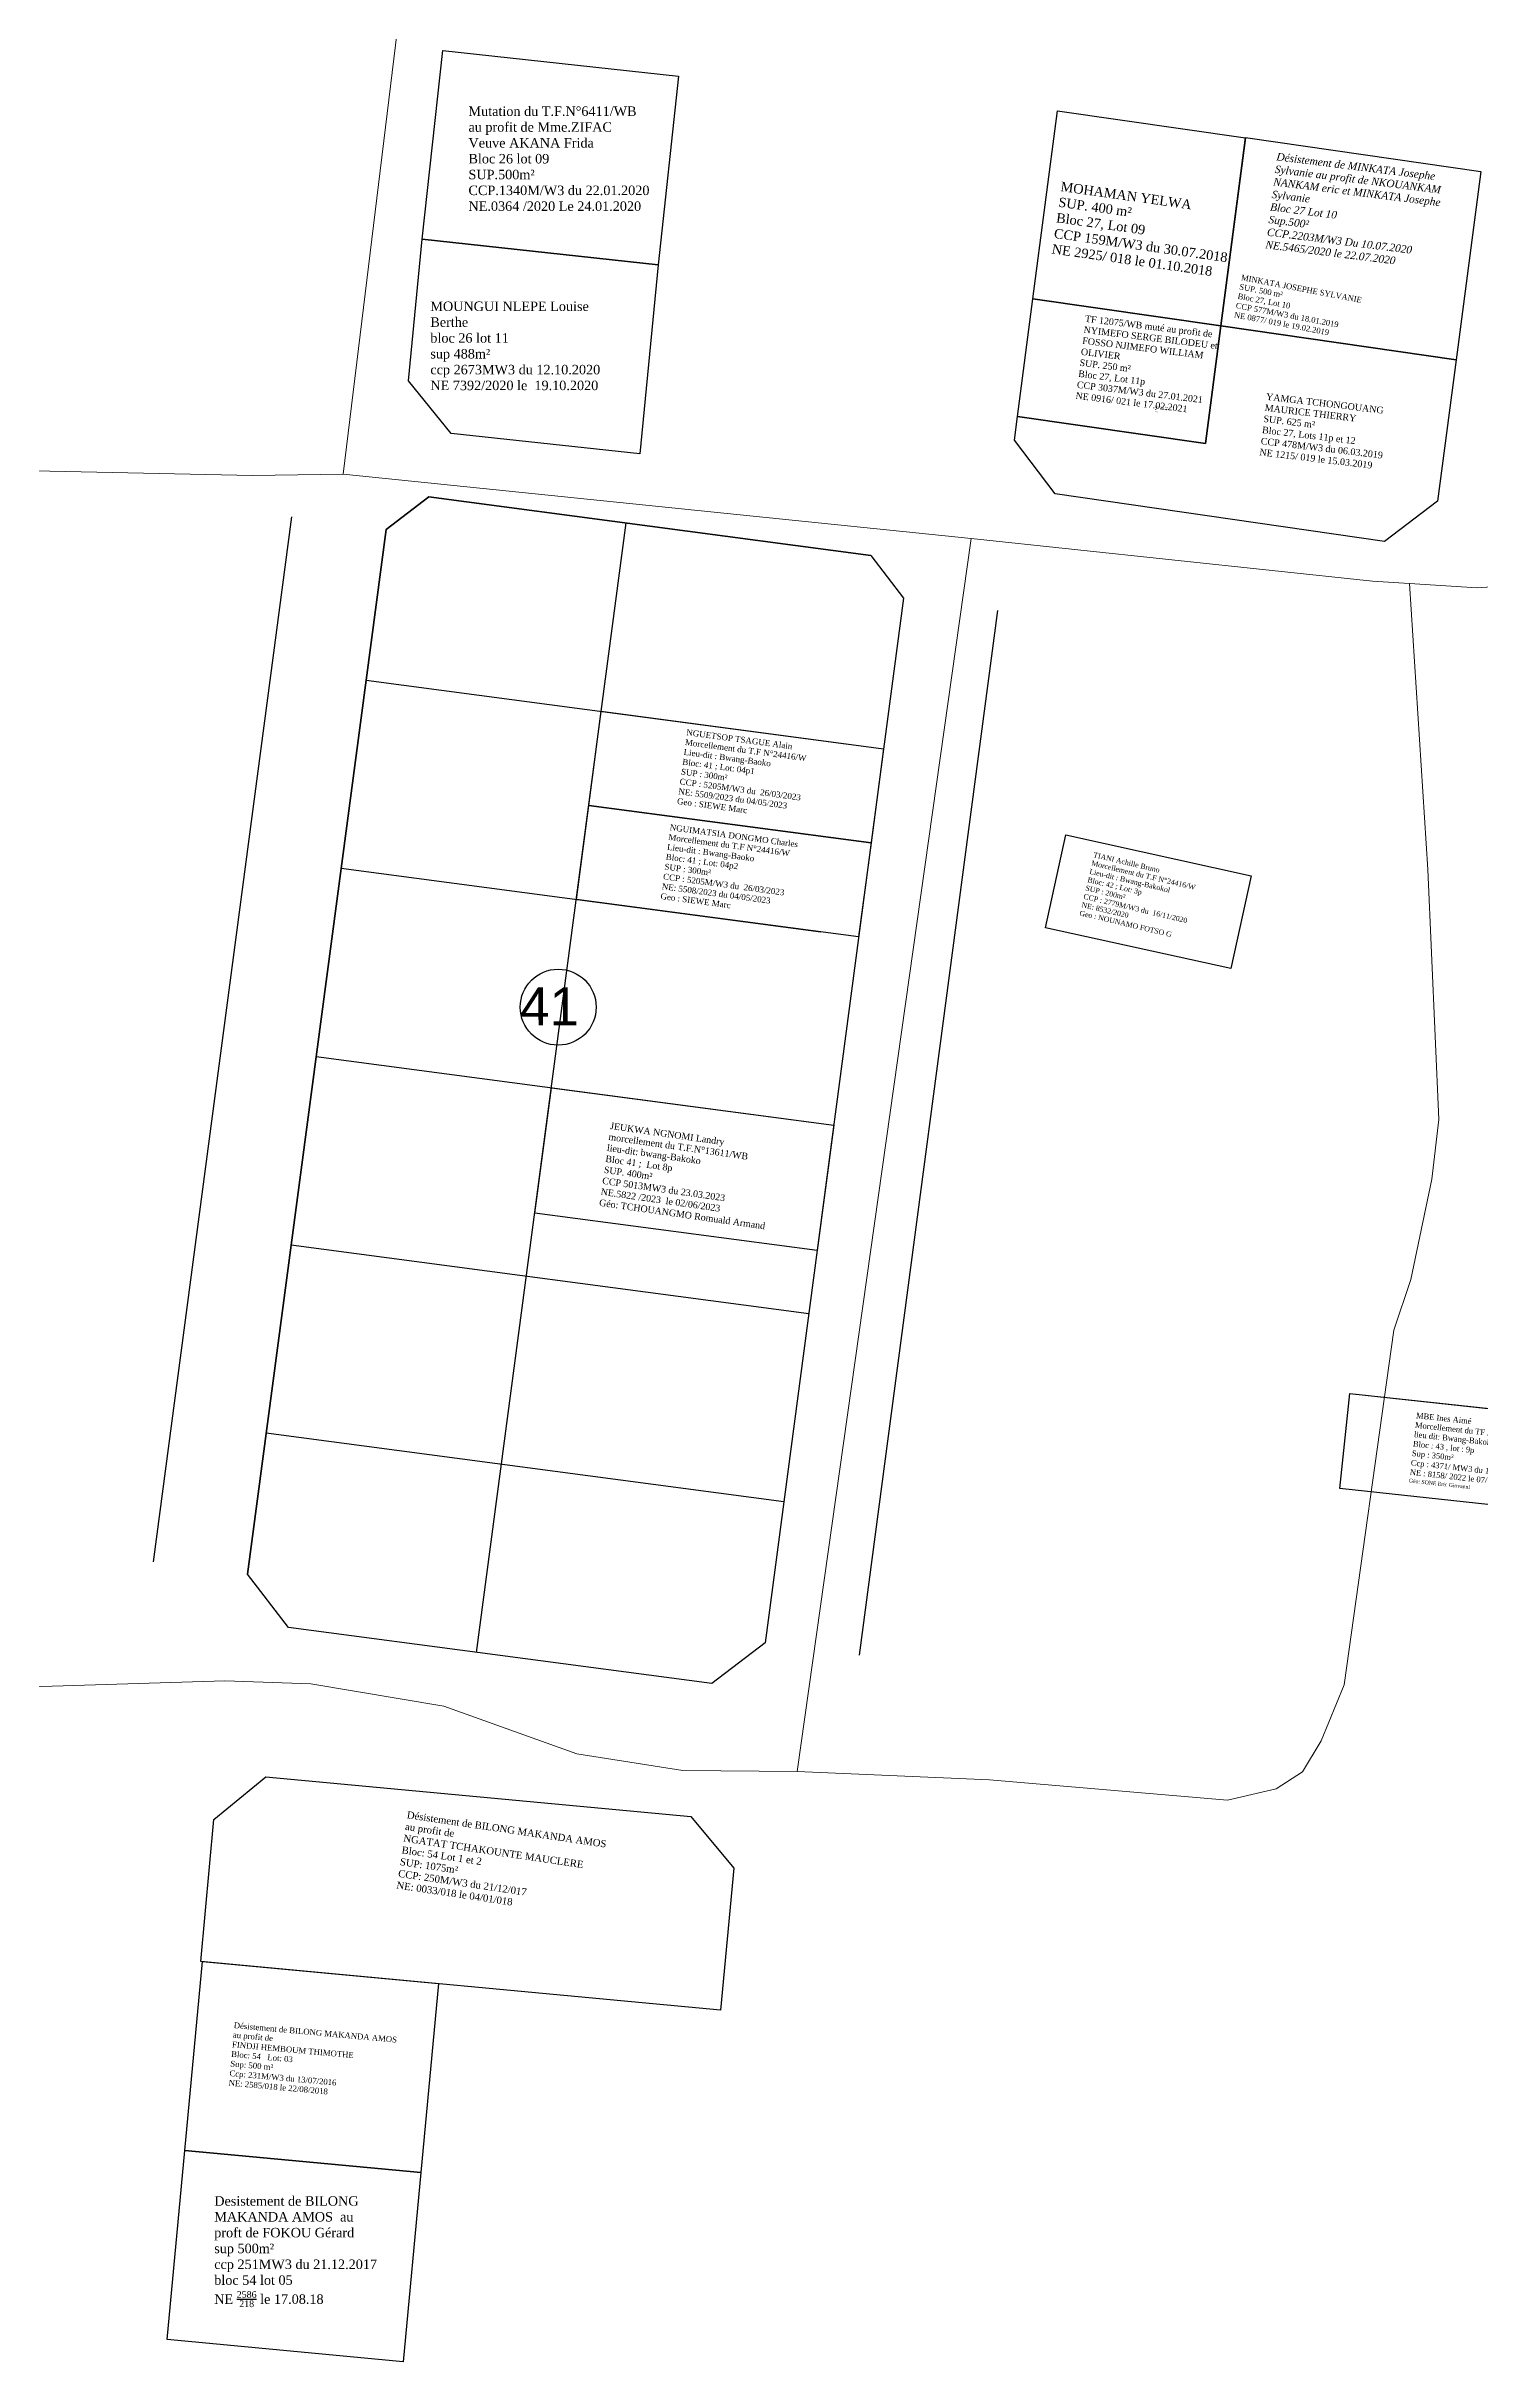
# Model space of a CAD drawing. Header units: millimetres. Extents: x 587399 to 927168, y 438565 to 1444955.
# Drawn here: x 591139 to 591290.1, y 440161.5 to 440405.3 of the extents above; entities that cross this region are included whole.
import ezdxf

# ---------------------------------------------------------------- set-up
doc = ezdxf.new("R2010")
doc.units = ezdxf.units.MM
doc.header["$LTSCALE"] = 2
for name, color, linetype in [('Cotation Linéaire', 255, 'Continuous'), ('end maj 26 02 2021', 7, 'Continuous'), ('HACHURE_CIMETIERRE', 1, 'Continuous'), ('Parcelle MAJ', 6, 'Continuous'), ('TFETAT', 12, 'Continuous')]:
    doc.layers.add(name, color=color, linetype=linetype)
doc.layers.add('MAJ APRES LE 13.01.2023', color=222, linetype='Continuous', lineweight=30)
doc.layers.add('Roads_others', color=24, linetype='Continuous', lineweight=9)
doc.styles.get("Standard").update_dxf_attribs({"font": 'arial.ttf'})
doc.styles.add('Times 1.0', font='times.ttf', dxfattribs={"width": 0.99, "height": 1})
doc.styles.add('Times 3.0', font='times.ttf', dxfattribs={"width": 0.99, "height": 3})

msp = doc.modelspace()

# ---------------------------------------------------------------- linework, layer by layer
at = {"color": 7}
for p, q in [((591225.87, 440351.721), (591229.309, 440347.23)), ((591229.309, 440347.23), (591214.717, 440237.194)), ((591214.717, 440237.194), (591209.103, 440232.894))]:
    msp.add_line(p, q, dxfattribs=at)
at = {"flags": 128}
for points in [[(591197.466, 440335.313), (591227.206, 440331.369), (591225.891, 440321.456), (591196.152, 440325.4)], [(591196.152, 440325.4), (591225.891, 440321.456), (591224.576, 440311.542), (591194.837, 440315.486)], [(591246.413, 440322.296), (591265.949, 440317.985), (591263.797, 440308.213), (591244.26, 440312.511)]]:
    msp.add_lwpolyline(points, close=True, dxfattribs=at)
at = {"layer": 'end maj 26 02 2021', "color": 3, "lineweight": -3, "flags": 128}
msp.add_lwpolyline([(591180.76, 440404.91), (591205.61, 440402.21), (591203.45, 440382.33), (591178.6, 440385.03)], close=True, dxfattribs=at)
msp.add_lwpolyline([(591180.76, 440404.91), (591205.61, 440402.21), (591203.45, 440382.33), (591178.6, 440385.03)], close=True, dxfattribs=at)
at = {"layer": 'end maj 26 02 2021', "color": 150, "lineweight": -3, "flags": 128}
for points in [[(591245.533, 440398.564), (591265.331, 440395.721), (591262.727, 440375.89), (591242.931, 440378.741)], [(591245.533, 440398.564), (591265.331, 440395.721), (591262.727, 440375.89), (591242.931, 440378.741)], [(591265.331, 440395.724), (591290.114, 440392.156), (591287.514, 440372.324), (591262.727, 440375.89)], [(591265.331, 440395.724), (591290.114, 440392.156), (591287.514, 440372.324), (591262.727, 440375.895)], [(591265.331, 440395.724), (591290.114, 440392.156), (591287.514, 440372.324), (591262.727, 440375.89)], [(591265.331, 440395.724), (591290.114, 440392.156), (591287.514, 440372.324), (591262.727, 440375.895)], [(591178.59, 440385.033), (591203.45, 440382.33), (591201.535, 440362.421), (591181.647, 440364.577), (591177.162, 440370.094)], [(591178.59, 440385.033), (591203.45, 440382.33), (591201.535, 440362.421), (591181.647, 440364.577), (591177.162, 440370.094)], [(591262.738, 440375.888), (591287.514, 440372.324), (591285.57, 440357.445), (591279.972, 440353.2), (591245.283, 440358.196), (591240.985, 440363.866), (591241.311, 440366.345), (591261.111, 440363.494)], [(591262.738, 440375.888), (591287.514, 440372.324), (591285.57, 440357.445), (591279.972, 440353.2), (591245.283, 440358.196), (591240.985, 440363.866), (591241.311, 440366.345), (591261.111, 440363.494)]]:
    msp.add_lwpolyline(points, close=True, dxfattribs=at)
at = {"layer": 'end maj 26 02 2021', "color": 150}
for points in [[(591262.727, 440375.89), (591261.099, 440363.495), (591241.303, 440366.346), (591242.93, 440378.737)], [(591262.727, 440375.89), (591261.099, 440363.495), (591241.303, 440366.346), (591242.93, 440378.737)], [(591162.11, 440223.09), (591206.9, 440218.9), (591211.42, 440213.46), (591210.02, 440198.52), (591155.27, 440203.64), (591156.66, 440218.58)], [(591162.11, 440223.09), (591206.9, 440218.9), (591211.42, 440213.46), (591210.02, 440198.52), (591155.27, 440203.64), (591156.66, 440218.58)], [(591155.44, 440203.63), (591180.33, 440201.3), (591178.46, 440181.39), (591153.58, 440183.72)], [(591155.44, 440203.63), (591180.33, 440201.3), (591178.46, 440181.39), (591153.58, 440183.72)]]:
    msp.add_lwpolyline(points, close=True, dxfattribs=at)
at = {"layer": 'end maj 26 02 2021', "color": 3, "linetype": 'ByBlock', "lineweight": -3, "ltscale": 0.0014, "flags": 128}
msp.add_lwpolyline([(591242.931, 440378.741), (591262.73, 440375.913), (591261.116, 440363.517), (591241.315, 440366.349)], close=True, dxfattribs=at)
msp.add_lwpolyline([(591242.931, 440378.741), (591262.73, 440375.913), (591261.116, 440363.517), (591241.315, 440366.349)], close=True, dxfattribs=at)
at = {"layer": 'end maj 26 02 2021', "color": 150, "flags": 128}
msp.add_lwpolyline([(591153.58, 440183.72), (591178.46, 440181.39), (591176.6, 440161.48), (591151.71, 440163.81)], close=True, dxfattribs=at)
msp.add_lwpolyline([(591153.58, 440183.72), (591178.46, 440181.39), (591176.6, 440161.48), (591151.71, 440163.81)], close=True, dxfattribs=at)
at = {"layer": 'HACHURE_CIMETIERRE', "color": 7, "lineweight": -3, "ltscale": 0.0014}
for p, q in [((591179.279, 440357.9), (591174.788, 440354.461)), ((591174.788, 440354.461), (591179.279, 440357.9)), ((591225.87, 440351.721), (591179.279, 440357.9)), ((591179.279, 440357.9), (591225.87, 440351.721)), ((591179.279, 440357.9), (591179.279, 440357.9)), ((591150.282, 440245.739), (591164.874, 440355.775)), ((591174.788, 440354.461), (591160.195, 440244.424)), ((591160.195, 440244.424), (591174.788, 440354.461)), ((591184.318, 440236.181), (591200.097, 440355.139)), ((591229.309, 440347.23), (591214.717, 440237.194)), ((591229.309, 440347.23), (591214.717, 440237.194)), ((591239.223, 440345.915), (591224.63, 440235.879)), ((591172.684, 440338.599), (591223.241, 440331.895)), ((591196.152, 440325.4), (591197.466, 440335.313)), ((591197.466, 440335.313), (591227.206, 440331.369)), ((591196.152, 440325.4), (591225.891, 440321.456)), ((591225.891, 440321.456), (591196.152, 440325.4)), ((591225.891, 440321.456), (591224.576, 440311.542)), ((591170.055, 440318.773), (591220.611, 440312.068)), ((591224.576, 440311.542), (591194.837, 440315.486)), ((591167.425, 440298.947), (591221.947, 440291.716)), ((591164.796, 440279.12), (591219.318, 440271.89)), ((591164.796, 440279.12), (591219.318, 440271.89)), ((591162.167, 440259.294), (591216.689, 440252.063)), ((591164.494, 440238.81), (591160.195, 440244.424)), ((591164.494, 440238.81), (591160.195, 440244.424)), ((591209.103, 440232.894), (591164.494, 440238.81)), ((591209.103, 440232.894), (591164.494, 440238.81))]:
    msp.add_line(p, q, dxfattribs=at)
at = {"layer": 'MAJ APRES LE 13.01.2023', "lineweight": 30, "flags": 128}
for points in [[(591197.466, 440335.313), (591227.206, 440331.369), (591225.891, 440321.456), (591196.152, 440325.4)], [(591192.207, 440295.66), (591221.947, 440291.716), (591220.194, 440278.498), (591190.454, 440282.442)]]:
    msp.add_lwpolyline(points, close=True, dxfattribs=at)
at = {"layer": 'Parcelle MAJ', "lineweight": 30}
msp.add_line((591276.34, 440263.46), (591306.43, 440260.19), dxfattribs=at)
at = {"layer": 'Parcelle MAJ', "lineweight": 30, "flags": 128}
msp.add_lwpolyline([(591276.34, 440263.46), (591306.43, 440260.19), (591305.48, 440250.18), (591275.26, 440253.46), (591276.34, 440263.46)], dxfattribs=at)
at = {"layer": 'Roads_others'}
msp.add_line((591236.445, 440353.493), (591218.112, 440223.648), dxfattribs=at)
for points in [[(591134.844, 440561.087), (591130.128, 440514.001), (591130.722, 440508.673), (591132.513, 440505.126), (591139.222, 440501.286), (591173.027, 440491.271), (591178.537, 440487.131), (591183.018, 440480.038), (591183.617, 440469.68), (591170.259, 440360.27)], [(591351.842, 440338.673), (591314.91, 440345.877), (591308.058, 440347.871), (591297.344, 440348.822), (591289.75, 440348.295), (591282.611, 440348.763), (591278.726, 440349.025), (591236.445, 440353.493), (591170.259, 440360.27), (591160.723, 440360.15), (591111.44, 440361.206), (591096.553, 440361.191), (591081.74, 440364.283), (591065.803, 440369.297), (591055.743, 440370.989), (591043.086, 440372.16), (591024.112, 440373.246), (591008.624, 440373.375), (590997.012, 440373.441), (590984.876, 440374.534), (590960.525, 440379.097), (590916.3, 440385.708)], [(591282.611, 440348.763), (591284.562, 440318.63), (591285.71, 440292.31), (591284.972, 440286.019), (591282.751, 440275.449), (591280.969, 440270.119), (591275.722, 440232.771)], [(590983.882, 440247.05), (591032.129, 440237.193), (591107.773, 440231.642), (591157.796, 440233.173), (591166.878, 440232.883), (591180.88, 440230.532), (591194.885, 440225.516), (591206.044, 440223.758), (591218.112, 440223.648), (591238.363, 440222.751), (591263.444, 440220.631), (591268.55, 440221.819), (591271.335, 440223.602), (591273.307, 440226.854), (591275.722, 440232.771)]]:
    msp.add_lwpolyline(points, dxfattribs=at)
at = {"layer": 'TFETAT', "color": 0}
msp.add_circle((591192.924, 440304.144), 4, dxfattribs=at)

# ---------------------------------------------------------------- texts
at = {"color": 3, "attachment_point": 1}
for s, insert, char_height, width, rotation in [('{\\fTimes New Roman|b0|i0|c0|p18;NGUIMATSIA DONGMO Charles  \\P\\C1;Morcellement du T.F N°24416/W\\P\\C256;Lieu-dit : Bwang-Baoko\\PBloc: 41 ; Lot: 04p2\\PSUP : 300m²\\PCCP : 5205M/W3 du  26/03/2023\\PNE: 5508/2023 du 04/05/2023 \\P\\C1;Geo : SIEWE Marc}', (591204.727, 440323.417), 0.62707, 15.76197, 352.35272), ('{\\fTimes New Roman|b0|i0|c0|p18;TIANI Achille Bruno  \\P\\C1;Morcellement du T.F N°24416/W\\P\\C256;Lieu-dit : Bwang-Bakokol\\PBloc: 42 ; Lot: 3p\\PSUP : 200m²\\PCCP : 2779M/W3 du  16/11/2020\\PNE: 8532/2020 \\P\\C1;Geo : NOUNAMO FOTSO G}', (591249.389, 440320.485), 0.54068, 13.59051, 346.65404)]:
    msp.add_mtext(s, dxfattribs=dict(at, insert=insert, char_height=char_height, width=width, rotation=rotation))
at = {"layer": 'Cotation Linéaire', "lineweight": 30, "insert": (591283.338, 440261.455), "char_height": 0.6, "width": 33.16567, "attachment_point": 1, "rotation": 353.80551, "style": 'Times 3.0'}
msp.add_mtext('{\\fTimes New Roman|b0|i0|c186|p18;MBE Ines Aimé\\P\\fTimes New Roman|b0|i0|c0|p18;\\C1;Morcellement du TF 24416/ W\\Plieu dit: Bwang-Bakoko\\P\\fTimes New Roman|b0|i0|c186|p18;\\C256;Bloc : 43 , lot : 9p \\PSup : 350m²\\PCcp : 4371/ MW3 du 11/ 05/ 2022\\PNE : 8158/ 2022 le 07/ 07/ 2022\\P\\H0.6667x;\\C1;Géo: SONE Eric Giovanni}', dxfattribs=at)
at = {"layer": 'end maj 26 02 2021', "color": 150, "linetype": 'ByBlock', "lineweight": -3, "ltscale": 0.0014, "char_height": 1, "attachment_point": 1, "style": 'Times 1.0'}
for s, insert, width in [('{\\C1;Mutation du T.F.N°6411/WB au profit de }Mme.ZIFAC Veuve AKANA Frida\\PBloc 26 lot 09\\PSUP.500m²\\PCCP.1340M/W3 du 22.01.2020\\PNE.0364 /2020 Le 24.01.2020', (591183.471, 440399.01), 18.9436), ('{\\C1;Mutation du T.F.N°6411/WB au profit de }Mme.ZIFAC Veuve AKANA Frida\\PBloc 26 lot 09\\PSUP.500m²\\PCCP.1340M/W3 du 22.01.2020\\PNE.0364 /2020 Le 24.01.2020', (591183.471, 440399.01), 18.9436), ('\\A1;{\\fTimes New Roman|b0|i0|c186|p18;MOUNGUI NLEPE Louise \\PBerthe }\\Pbloc 26 lot 11{\\fTimes New Roman|b0|i0|c186|p18; \\Psup 488m²\\Pccp 2673MW3 du 12.10.2020\\PNE 7392/2020 le  19.10.2020}', (591179.454, 440378.464), 30.58208), ('\\A1;{\\fTimes New Roman|b0|i0|c186|p18;MOUNGUI NLEPE Louise \\PBerthe }\\Pbloc 26 lot 11{\\fTimes New Roman|b0|i0|c186|p18; \\Psup 488m²\\Pccp 2673MW3 du 12.10.2020\\PNE 7392/2020 le  19.10.2020}', (591179.454, 440378.464), 30.58208), ('\\A1;Desistement de BILONG MAKANDA AMOS  au proft de FOKOU Gérard\\Psup 500m²\\Pccp 251MW3 du 21.12.2017\\Pbloc 54 lot 05\\PNE {\\H0.7x;\\S2586/218;} le 17.08.18', (591156.687, 440178.91), 16.37758), ('\\A1;Desistement de BILONG MAKANDA AMOS  au proft de FOKOU Gérard\\Psup 500m²\\Pccp 251MW3 du 21.12.2017\\Pbloc 54 lot 05\\PNE {\\H0.7x;\\S2586/218;} le 17.08.18', (591156.687, 440178.91), 16.37758)]:
    msp.add_mtext(s, dxfattribs=dict(at, insert=insert, width=width))
at = {"layer": 'end maj 26 02 2021', "color": 150, "linetype": 'ByBlock', "lineweight": -3, "ltscale": 0.0014, "attachment_point": 1, "style": 'Times 1.0'}
for s, insert, char_height, width, rotation in [('{\\fTimes New Roman|b0|i1|c0|p18;\\C1;Désistement de MINKATA Josephe Sylvanie \\C7;au profit de NKOUANKAM NANKAM eric et MINKATA Josephe Sylvanie\\PBloc 27 Lot 10\\PSup.500²\\PCCP.2203M/W3 Du 10.07.2020\\PNE.5465/2020 le 22.07.2020}', (591268.658, 440394.142), 0.8, 19.79455, 352.86987), ('{\\fTimes New Roman|b0|i1|c0|p18;\\C1;Désistement de MINKATA Josephe Sylvanie \\C7;au profit de NKOUANKAM NANKAM eric et MINKATA Josephe Sylvanie\\PBloc 27 Lot 10\\PSup.500²\\PCCP.2203M/W3 Du 10.07.2020\\PNE.5465/2020 le 22.07.2020}', (591268.658, 440394.142), 0.8, 19.79455, 352.86987), ('{\\C256;MINKATA JOSEPHE SYLVANIE\\P\\fTimes New Roman|b0|i0|c186|p18;SUP. \\fTimes New Roman|b0|i0|c0|p18;500\\fTimes New Roman|b0|i0|c186|p18; m²\\P\\fTimes New Roman|b0|i0|c0|p18;Bloc 27, Lot 10\\P\\fTimes New Roman|b0|i0|c186|p18;CCP \\fTimes New Roman|b0|i0|c0|p18;577\\fTimes New Roman|b0|i0|c186|p18;M/W\\fTimes New Roman|b0|i0|c0|p18;3\\fTimes New Roman|b0|i0|c186|p18; du \\fTimes New Roman|b0|i0|c0|p18;18\\fTimes New Roman|b0|i0|c186|p18;.\\fTimes New Roman|b0|i0|c0|p18;01\\fTimes New Roman|b0|i0|c186|p18;.201\\fTimes New Roman|b0|i0|c0|p18;9\\fTimes New Roman|b0|i0|c186|p18;\\PNE 0\\fTimes New Roman|b0|i0|c0|p18;877\\fTimes New Roman|b0|i0|c186|p18;/ 019 le 19.02.2019}', (591264.95, 440381.317), 0.6, 91.91575, 349.22797), ('{\\C256;MINKATA JOSEPHE SYLVANIE\\P\\fTimes New Roman|b0|i0|c186|p18;SUP. \\fTimes New Roman|b0|i0|c0|p18;500\\fTimes New Roman|b0|i0|c186|p18; m²\\P\\fTimes New Roman|b0|i0|c0|p18;Bloc 27, Lot 10\\P\\fTimes New Roman|b0|i0|c186|p18;CCP \\fTimes New Roman|b0|i0|c0|p18;577\\fTimes New Roman|b0|i0|c186|p18;M/W\\fTimes New Roman|b0|i0|c0|p18;3\\fTimes New Roman|b0|i0|c186|p18; du \\fTimes New Roman|b0|i0|c0|p18;18\\fTimes New Roman|b0|i0|c186|p18;.\\fTimes New Roman|b0|i0|c0|p18;01\\fTimes New Roman|b0|i0|c186|p18;.201\\fTimes New Roman|b0|i0|c0|p18;9\\fTimes New Roman|b0|i0|c186|p18;\\PNE 0\\fTimes New Roman|b0|i0|c0|p18;877\\fTimes New Roman|b0|i0|c186|p18;/ 019 le 19.02.2019}', (591264.95, 440381.317), 0.6, 91.91575, 349.22797), ('{\\C1;TF 12075/WB muté au profit de\\P\\C256;NYIMEFO SERGE BILODEU et FOSSO NJIMEFO WILLIAM OLIVIER \\PSUP. 250 m²\\PBloc 27, Lot 11p\\PCCP 3037M/W3 du 27.01.2021\\PNE 0916/ 021 le 17.02.2021}', (591248.476, 440377.027), 0.7, 15.49595, 353.03222), ('{\\C1;TF 12075/WB muté au profit de\\P\\C256;NYIMEFO SERGE BILODEU et FOSSO NJIMEFO WILLIAM OLIVIER \\PSUP. 250 m²\\PBloc 27, Lot 11p\\PCCP 3037M/W3 du 27.01.2021\\PNE 0916/ 021 le 17.02.2021}', (591248.476, 440377.027), 0.7, 15.49595, 353.03222), ('{\\C256;YAMGA TCHONGOUANG \\PMAURICE THIERRY\\PSUP. 625 m²\\PBloc 27, Lots 11p et 12\\PCCP 478M/W3 du 06.03.2019\\PNE 1215/ 019 le 15.03.2019}', (591267.553, 440368.822), 0.70615, 39.81775, 353.22502), ('{\\C256;YAMGA TCHONGOUANG \\PMAURICE THIERRY\\PSUP. 625 m²\\PBloc 27, Lots 11p et 12\\PCCP 478M/W3 du 06.03.2019\\PNE 1215/ 019 le 15.03.2019}', (591267.553, 440368.822), 0.70615, 39.81775, 353.22502)]:
    msp.add_mtext(s, dxfattribs=dict(at, insert=insert, char_height=char_height, width=width, rotation=rotation))
at = {"layer": 'end maj 26 02 2021', "color": 150, "lineweight": -3, "insert": (591245.944, 440391.093), "char_height": 0.996286, "width": 26.21294, "attachment_point": 1, "rotation": 351.98842}
msp.add_mtext('{\\fTimes New Roman|b0|i0|c186|p18;\\C256;MOHAMAN YELWA\\PSUP. \\fTimes New Roman|b0|i0|c0|p18;4\\fTimes New Roman|b0|i0|c186|p18;00 m²\\PBloc \\fTimes New Roman|b0|i0|c0|p18;27\\fTimes New Roman|b0|i0|c186|p18;, Lot 0\\fTimes New Roman|b0|i0|c0|p18;9\\fTimes New Roman|b0|i0|c186|p18;\\PCCP \\fTimes New Roman|b0|i0|c0|p18;159\\fTimes New Roman|b0|i0|c186|p18;M/W3 du \\fTimes New Roman|b0|i0|c0|p18;30\\fTimes New Roman|b0|i0|c186|p18;.0\\fTimes New Roman|b0|i0|c0|p18;7\\fTimes New Roman|b0|i0|c186|p18;.2018\\PNE \\fTimes New Roman|b0|i0|c0|p18;2925\\fTimes New Roman|b0|i0|c186|p18;/ 018 le 01.10.2018}', dxfattribs=at)
msp.add_mtext('{\\fTimes New Roman|b0|i0|c186|p18;\\C256;MOHAMAN YELWA\\PSUP. \\fTimes New Roman|b0|i0|c0|p18;4\\fTimes New Roman|b0|i0|c186|p18;00 m²\\PBloc \\fTimes New Roman|b0|i0|c0|p18;27\\fTimes New Roman|b0|i0|c186|p18;, Lot 0\\fTimes New Roman|b0|i0|c0|p18;9\\fTimes New Roman|b0|i0|c186|p18;\\PCCP \\fTimes New Roman|b0|i0|c0|p18;159\\fTimes New Roman|b0|i0|c186|p18;M/W3 du \\fTimes New Roman|b0|i0|c0|p18;30\\fTimes New Roman|b0|i0|c186|p18;.0\\fTimes New Roman|b0|i0|c0|p18;7\\fTimes New Roman|b0|i0|c186|p18;.2018\\PNE \\fTimes New Roman|b0|i0|c0|p18;2925\\fTimes New Roman|b0|i0|c186|p18;/ 018 le 01.10.2018}', dxfattribs=at)
at = {"layer": 'end maj 26 02 2021', "insert": (591255.784, 440367.374), "char_height": 0.1298, "attachment_point": 1}
msp.add_mtext_dynamic_manual_height_columns('{\\fTimes New Roman|b0|i0|c0|p18;MEDZAHA Jubertine\\PBloc: 27 lot: 11p\\PSup: 250m²\\PCcp: 577M/W3 du 26/03/2019\\PNE:1950/2019 le 29/04/2019}', width=60.19626, gutter_width=12.5, heights=[27.419], dxfattribs=at)
msp.add_mtext_dynamic_manual_height_columns('{\\fTimes New Roman|b0|i0|c0|p18;MEDZAHA Jubertine\\PBloc: 27 lot: 11p\\PSup: 250m²\\PCcp: 577M/W3 du 26/03/2019\\PNE:1950/2019 le 29/04/2019}', width=60.19626, gutter_width=12.5, heights=[27.419], dxfattribs=at)
at = {"layer": 'end maj 26 02 2021', "attachment_point": 1}
for s, width, heights, insert, char_height, rotation in [('{\\fTimes New Roman|b0|i0|c0|p18;\\C1;Désistement de BILONG MAKANDA AMOS \\Pau profit de \\C256;\\PNGATAT TCHAKOUNTE MAUCLERE\\PBloc: 54 Lot 1 et 2\\PSUP: 1075m²\\PCCP: 250M/W3 du 21/12/017\\PNE: 0033/018 le 04/01/018}', 73.29431, [17.131], (591177.048, 440219.473), 0.7488, 351.59108), ('{\\fTimes New Roman|b0|i0|c0|p18;\\C1;Désistement de BILONG MAKANDA AMOS \\Pau profit de \\C256;\\PNGATAT TCHAKOUNTE MAUCLERE\\PBloc: 54 Lot 1 et 2\\PSUP: 1075m²\\PCCP: 250M/W3 du 21/12/017\\PNE: 0033/018 le 04/01/018}', 73.29431, [17.131], (591177.048, 440219.473), 0.7488, 351.59108), ('{\\fTimes New Roman|b0|i0|c0|p18;\\C1;Désistement de BILONG MAKANDA AMOS \\Pau profit de\\C256; \\PFINDJI HEMBOUM THIMOTHE\\PBloc: 54   Lot: 03\\PSup: 500 m²\\PCcp: 231M/W3 du 13/07/2016\\PNE: 2585/018 le 22/08/2018}', 152.23902, [41.831], (591158.776, 440197.23), 0.60845, 354.87204), ('{\\fTimes New Roman|b0|i0|c0|p18;\\C1;Désistement de BILONG MAKANDA AMOS \\Pau profit de\\C256; \\PFINDJI HEMBOUM THIMOTHE\\PBloc: 54   Lot: 03\\PSup: 500 m²\\PCcp: 231M/W3 du 13/07/2016\\PNE: 2585/018 le 22/08/2018}', 152.23902, [41.831], (591158.776, 440197.23), 0.60845, 354.87204)]:
    msp.add_mtext_dynamic_manual_height_columns(s, width=width, gutter_width=12.5, heights=heights, dxfattribs=dict(at, insert=insert, char_height=char_height, rotation=rotation))
at = {"layer": 'MAJ APRES LE 13.01.2023', "lineweight": 30, "insert": (591206.471, 440333.421), "char_height": 0.62707, "width": 15.76197, "attachment_point": 1, "rotation": 352.35272}
msp.add_mtext('{\\fTimes New Roman|b0|i0|c0|p18;NGUETSOP TSAGUE Alain  \\P\\C1;Morcellement du T.F N°24416/W\\P\\C256;Lieu-dit : Bwang-Baoko\\PBloc: 41 ; Lot: 04p1\\PSUP : 300m²\\PCCP : 5205M/W3 du  26/03/2023\\PNE: 5509/2023 du 04/05/2023 \\P\\C1;Geo : SIEWE Marc}', dxfattribs=at)
at = {"layer": 'MAJ APRES LE 13.01.2023', "lineweight": 30, "insert": (591198.454, 440292.011), "char_height": 0.7, "width": 54.48848, "attachment_point": 1, "rotation": 351.88523, "style": 'Times 1.0'}
msp.add_mtext('\\A1;{\\C7;JEUKWA NGNOMI Landry\\P\\C1;morcellement du T.F.N°13611/WB\\P\\C7;lieu-dit: bwang-Bakoko\\P\\fTimes New Roman|b0|i0|c186|p18;Bloc\\fTimes New Roman|b0|i0|c0|p18; 41 \\fTimes New Roman|b0|i0|c186|p18;;  Lot \\fTimes New Roman|b0|i0|c0|p18;8p\\P\\fTimes New Roman|b0|i0|c186|p18;SUP.\\fTimes New Roman|b0|i0|c0|p18; 400\\fTimes New Roman|b0|i0|c186|p18;m²\\PCCP\\fTimes New Roman|b0|i0|c0|p18; 5013M\\fTimes New Roman|b0|i0|c186|p18;W3 du \\fTimes New Roman|b0|i0|c0|p18;23.03.2023\\P\\fTimes New Roman|b0|i0|c186|p18;NE.\\fTimes New Roman|b0|i0|c0|p18;5822\\fTimes New Roman|b0|i0|c186|p18; /202\\fTimes New Roman|b0|i0|c0|p18;3\\fTimes New Roman|b0|i0|c186|p18;  le\\fTimes New Roman|b0|i0|c0|p18; 02/06/\\fTimes New Roman|b0|i0|c186|p18;202\\fTimes New Roman|b0|i0|c0|p18;3\\P\\C1;Géo: TCHOUANGMO Romuald Armand}', dxfattribs=at)
at = {"layer": 'TFETAT', "color": 0}
msp.add_text('41', height=4, rotation=0.10485, dxfattribs=at).set_placement((591188.91, 440302.221))

doc.saveas('drawing.dxf')
